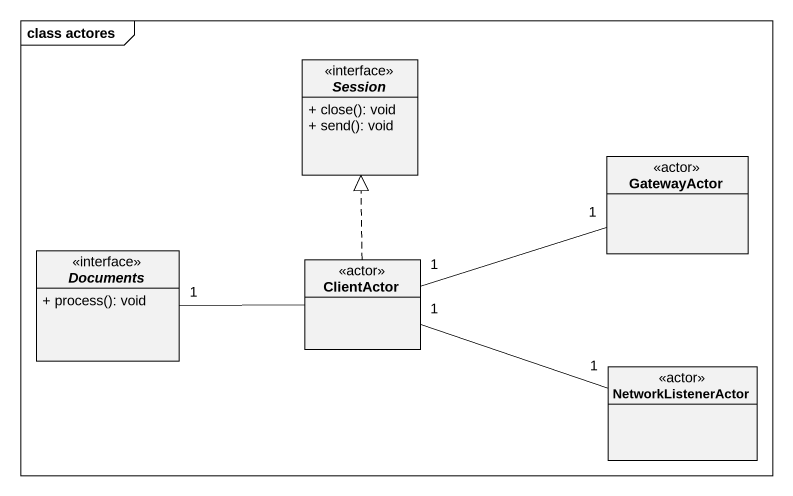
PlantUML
@startuml
mainframe class actores
hide circle
hide empty members
skinparam classAttributeIconSize 0
interface Session <<interface>> {
  + close(): void
  + send(): void
}
class GatewayActor <<actor>>
interface Documents <<interface>> {
  + process(): void
}
class ClientActor <<actor>>
class NetworkListenerActor <<actor>>
ClientActor .up.|> Session
ClientActor "1" -right- "1" GatewayActor
ClientActor -left- "1" Documents
ClientActor "1" -right- "1" NetworkListenerActor
@enduml
